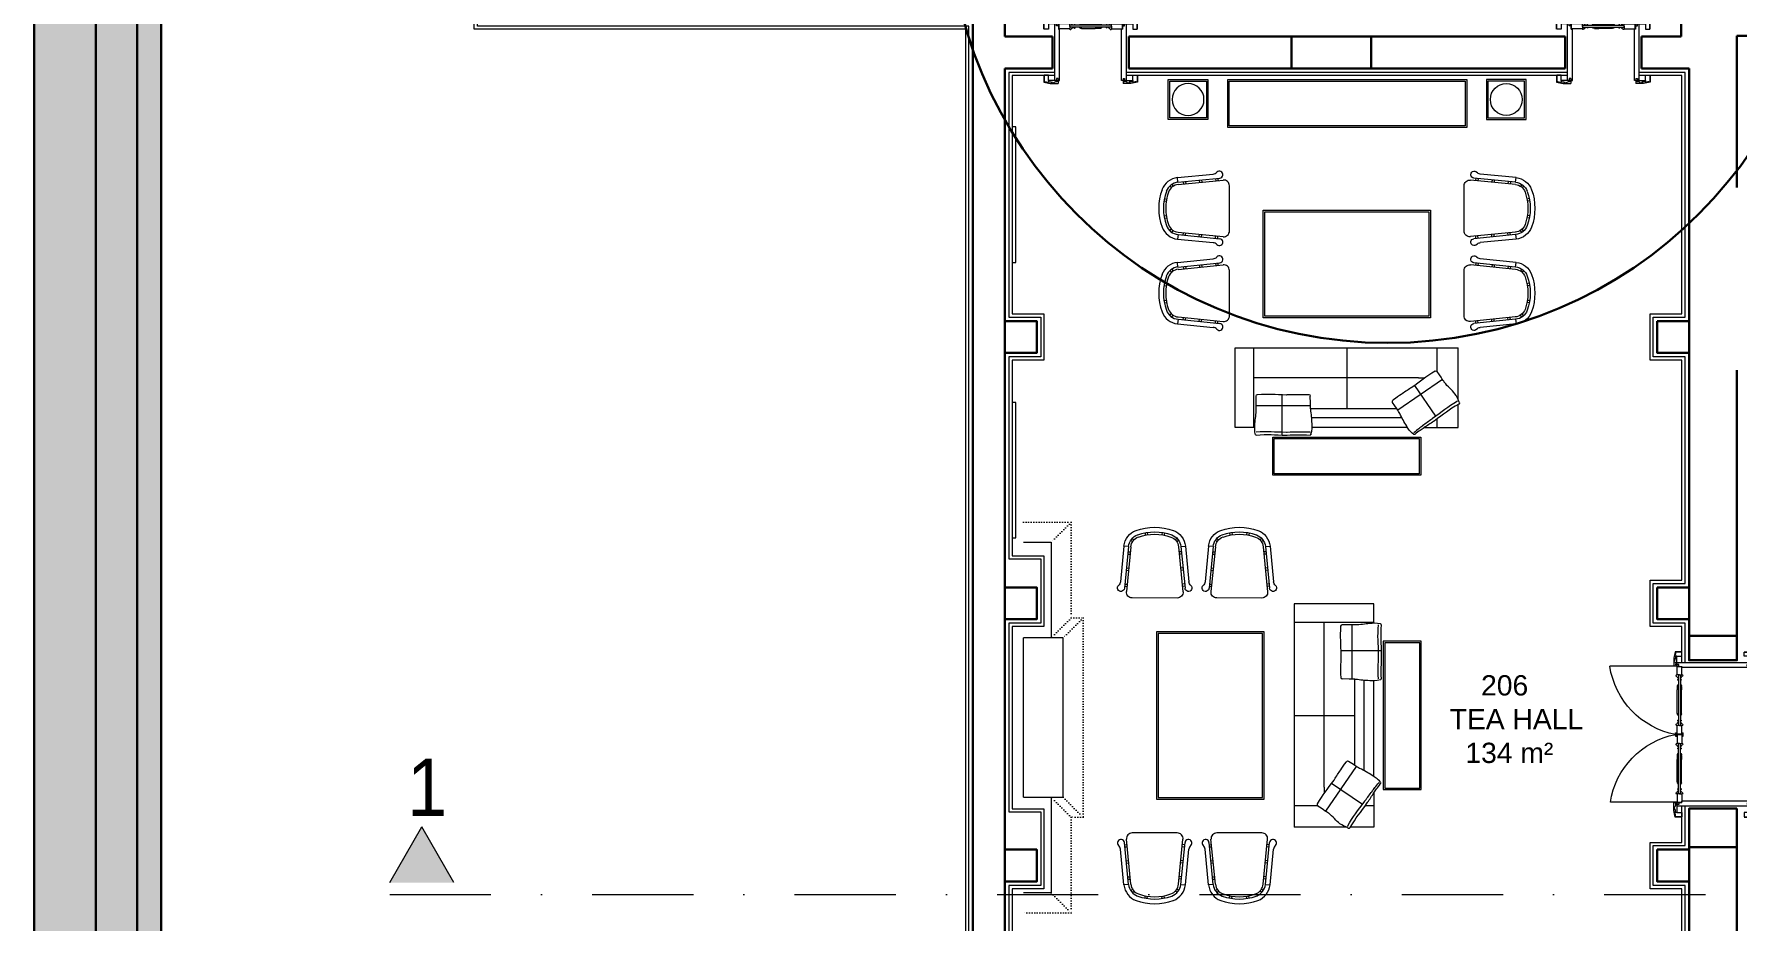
# Model space of a CAD drawing. Header units: millimetres. Extents: x 4346 to 24970, y -10214 to -5839.
# Drawn here: x 18984 to 21122, y -8421 to -7309 of the extents above; entities that cross this region are included whole.
import ezdxf

# ---------------------------------------------------------------- set-up
doc = ezdxf.new("R2010")
doc.units = ezdxf.units.MM
doc.linetypes.add('A190-SU-10.01-01_R01$0$DOT2', pattern=[3.175, 0, -3.175])
doc.linetypes.add('DASHDOTX2', pattern=[50.8, 25.4, -12.7, 0, -12.7])
for name, color, linetype, lineweight in [('A-WALL-PATT', 111, 'Continuous', 5), ('ANTET', 7, 'Continuous', 0), ('Duvar', 7, 'Continuous', 30), ('duvar mevcut', 55, 'Continuous', 30), ('kırılabilir duvar', 163, 'Continuous', 30), ('P', 7, 'Continuous', 5), ('QAPI_UST_KESIM', 1, 'Continuous', 5), ('TEFRIS', 11, 'Continuous', 15), ('WL - ALÇIPAN KAPLAMA', 30, 'Continuous', 15), ('YAZıMAHAL', 152, 'Continuous', 20), ('Z yazı2', 7, 'Continuous', 0)]:
    doc.layers.add(name, color=color, linetype=linetype, lineweight=lineweight)
doc.layers.add('a_parke', color=35, linetype='Continuous', lineweight=0, transparency=0.2)
doc.styles.get("Standard").update_dxf_attribs({"font": 'arial.ttf'})
doc.styles.add('STYLUS BT', font='stylu.ttf')

# ---------------------------------------------------------------- blocks, each defined once
blk = doc.blocks.new('dfsdr34')
at = {"layer": 'TEFRIS'}
for points in [[(20254.1, 30450.4), (20304.1, 30450.4), (20304.1, 30500.4), (20254.1, 30500.4)], [(20256.1, 30452.4), (20302.1, 30452.4), (20302.1, 30498.4), (20256.1, 30498.4)]]:
    blk.add_lwpolyline(points, close=True, dxfattribs=at)
blk.add_circle((20279.1, 30475.4), 20, dxfattribs=at)
blk = doc.blocks.new('kapipervaz')
at = {"layer": 'QAPI_UST_KESIM'}
for p, q in [((76393.2, 185959.7), (76395.2, 185959.7)), ((76393.2, 185959.7), (76393.2, 185956.3)), ((76393.2, 185957.2), (76405.6, 185957.2)), ((76395.2, 185959.7), (76395.2, 185957.2)), ((76402.2, 185954.9), (76400.8, 185954.9)), ((76405.6, 185955.5), (76402.2, 185955.5)), ((76402.2, 185955.5), (76402.2, 185954.9)), ((76405.6, 185957.2), (76405.6, 185963.7)), ((76405.6, 185963.7), (76410.8, 185963.7)), ((76405.6, 185957.2), (76405.6, 185955.5)), ((76405.6, 185955.5), (76405.6, 185955.1)), ((76407, 185955.1), (76407.2, 185955.1)), ((76410.8, 185963.7), (76410.8, 185955.7))]:
    blk.add_line(p, q, dxfattribs=at)
for centre, radius, start, end in [((76393.3, 185956.3), 0.154, 164.5943, 245.8606), ((76393.7, 185953.6), 2.61, 60.471, 98.9376), ((76395.2, 185956), 0.275, 217.0222, 348.7051), ((76395.7, 185952.3), 3.62, 35.9499, 94.6026), ((76399.6, 185955.1), 1.15, 211.4655, 352.0444), ((76406.3, 185955.3), 0.766, 199.2135, 337.6241), ((76409, 185953), 2.73, 74.455, 132.3462), ((76410.3, 185955.8), 0.516, 194.6871, 347.1328)]:
    blk.add_arc(centre, radius, start, end, dxfattribs=at)
blk = doc.blocks.new('papuc1')
at = {"layer": 'QAPI_UST_KESIM'}
for p, q in [((76393.2, 185928.6), (76401.3, 185930.1)), ((76393.2, 185920), (76393.2, 185928.6)), ((76401.3, 185930.1), (76411.2, 185930.1)), ((76411.2, 185925.7), (76411.2, 185930.1))]:
    blk.add_line(p, q, dxfattribs=at)
blk = doc.blocks.new('k05')
at = {"layer": 'QAPI_UST_KESIM'}
for p, q in [((-43.1, 177), (48.1, 177)), ((-43.1, 172.7), (-43.1, 170.9)), ((41.5, 172.3), (41.5, 170.9)), ((48, 172.3), (41.5, 172.3)), ((48, 172.1), (41.5, 172.1)), ((47.7, 172.1), (41.7, 172.1)), ((41.7, 161.7), (41.7, 172.1)), ((47.7, 161.7), (47.7, 172.1)), ((48, 172.3), (48, 172.7)), ((48.1, 172.8), (132.1, 172.8)), ((-43.1, 170.9), (41.5, 170.9)), ((41.6, 159.4), (41.6, 159.7)), ((44.8, 161.7), (41.7, 161.7)), ((43.5, 157.8), (42.9, 157.8)), ((43, 156), (43, 156.3)), ((43, 156.3), (43.5, 156.3)), ((43, 154.8), (43, 155)), ((43.5, 154.8), (43, 154.8)), ((43.5, 161.7), (43.5, 98.4)), ((44.6, 161.7), (47.7, 161.7)), ((45.9, 161.7), (45.9, 98.4)), ((45.9, 157.8), (46.5, 157.8)), ((46.4, 156.3), (45.9, 156.3)), ((45.9, 154.8), (46.4, 154.8)), ((46.4, 156), (46.4, 156.3)), ((46.4, 154.8), (46.4, 155)), ((47.8, 159.4), (47.8, 159.7)), ((42.3, 146.6), (42, 146.6)), ((42, 146.6), (42, 143)), ((42, 113.4), (42, 143)), ((47.1, 146.6), (47.4, 146.6)), ((47.4, 146.6), (47.4, 143)), ((47.4, 113.4), (47.4, 143)), ((42.3, 113.4), (42, 113.4)), ((47.1, 113.4), (47.4, 113.4)), ((40.1, 84.8), (40.1, 89.2)), ((41.7, 89.2), (40.1, 89.2)), ((40.1, 88.8), (41.3, 88.8)), ((41.3, 88.8), (41.3, 86.6)), ((41.3, 85.2), (41.3, 87.4)), ((41.3, 87.4), (41.8, 87.4)), ((41.3, 86.6), (41.8, 86.6)), ((41.6, 100.7), (41.6, 100.4)), ((41.7, 87), (41.7, 98.4)), ((44.8, 98.4), (41.7, 98.4)), ((47.9, 87.2), (41.7, 87)), ((47.9, 86.8), (41.7, 87)), ((41.7, 87), (41.7, 75.6)), ((41.8, 87.4), (47.7, 87.6)), ((41.8, 86.6), (47.7, 86.4)), ((43.5, 102.3), (42.9, 102.3)), ((43, 105.1), (43, 105.3)), ((43, 105.3), (43.5, 105.3)), ((43, 103.8), (43, 104.1)), ((43.5, 103.8), (43, 103.8)), ((44.6, 98.4), (47.7, 98.4)), ((46.4, 105.3), (45.9, 105.3)), ((45.9, 103.8), (46.4, 103.8)), ((45.9, 102.3), (46.5, 102.3)), ((46.4, 105.1), (46.4, 105.3)), ((46.4, 103.8), (46.4, 104.1)), ((47.7, 87.2), (47.7, 98.4)), ((47.7, 88.8), (49.6, 88.8)), ((47.7, 86.8), (47.7, 75.6)), ((47.8, 100.7), (47.8, 100.4)), ((48.4, 87.2), (47.9, 87.2)), ((48.4, 86.8), (47.9, 86.8)), ((49.6, 89.2), (48.4, 89.2)), ((48.4, 89.2), (48.4, 86.8)), ((48.4, 84.8), (48.4, 87.2)), ((49.6, 85.2), (49.6, 89.2)), ((49.6, 88.8), (49.6, 84.8)), ((40.1, 85.2), (41.3, 85.2)), ((41.7, 84.8), (40.1, 84.8)), ((41.6, 73.3), (41.6, 73.6)), ((44.8, 75.6), (41.7, 75.6)), ((43.5, 71.7), (42.9, 71.7)), ((43.5, 70.2), (43, 70.2)), ((43, 70.2), (43, 69.9)), ((43, 68.9), (43, 68.7)), ((43, 68.7), (43.5, 68.7)), ((43.5, 12.3), (43.5, 75.6)), ((44.6, 75.6), (47.7, 75.6)), ((45.9, 12.3), (45.9, 75.6)), ((45.9, 71.7), (46.5, 71.7)), ((45.9, 70.2), (46.4, 70.2)), ((46.4, 68.7), (45.9, 68.7)), ((46.4, 70.2), (46.4, 69.9)), ((46.4, 68.9), (46.4, 68.7)), ((47.7, 85.2), (49.6, 85.2)), ((47.8, 73.3), (47.8, 73.6)), ((49.6, 84.8), (48.4, 84.8)), ((42.3, 60.6), (42, 60.6)), ((42, 60.6), (42, 55.7)), ((42, 27.4), (42, 55.7)), ((47.1, 60.6), (47.4, 60.6)), ((47.4, 60.6), (47.4, 55.7)), ((47.4, 27.4), (47.4, 55.7)), ((42.3, 27.4), (42, 27.4)), ((47.1, 27.4), (47.4, 27.4)), ((-43.1, 1.3), (-43.1, 3.1)), ((-43.1, 3.1), (41.5, 3.1)), ((41.5, 1.7), (41.5, 3.1)), ((48, 1.9), (41.5, 1.9)), ((48, 1.7), (41.5, 1.7)), ((41.6, 14.6), (41.6, 14.3)), ((41.7, 12.3), (41.7, 1.9)), ((44.8, 12.3), (41.7, 12.3)), ((47.7, 1.9), (41.7, 1.9)), ((43.5, 16.2), (42.9, 16.2)), ((43.5, 19.2), (43, 19.2)), ((43, 19.2), (43, 19)), ((43, 18), (43, 17.7)), ((43, 17.7), (43.5, 17.7)), ((44.6, 12.3), (47.7, 12.3)), ((45.9, 19.2), (46.4, 19.2)), ((46.4, 17.7), (45.9, 17.7)), ((45.9, 16.2), (46.5, 16.2)), ((46.4, 19.2), (46.4, 19)), ((46.4, 18), (46.4, 17.7)), ((47.7, 12.3), (47.7, 1.9)), ((47.8, 14.6), (47.8, 14.3)), ((48, 1.9), (131.4, 1.9)), ((48, 1.7), (48, 1.3)), ((-43.1, -3), (48.1, -3))]:
    blk.add_line(p, q, dxfattribs=at)
for centre, radius, start, end in [((30.3, 188.1), 103, 280.8772, 351.428), ((41.7, 160.9), 1.2, 89.5197, 264.3977), ((40.9, 157.5), 2, 6.7173, 70.3239), ((44.2, 148), 1.92, 113.3486, 175.4857), ((43, 155.5), 0.5, 90, 270), ((45.2, 148), 1.92, 4.5143, 66.6514), ((46.4, 155.5), 0.5, 270, 90), ((48.5, 157.5), 2, 109.6761, 173.2827), ((47.7, 160.9), 1.2, 275.6023, 90.4803), ((55.4, 147.2), 13.1, 175.8979, 182.55), ((34, 147.2), 13.1, 357.45, 4.1021), ((55.4, 112.9), 13.1, 177.45, 184.1021), ((44.2, 112.1), 1.92, 184.5143, 246.6514), ((45.2, 112.1), 1.92, 293.3486, 355.4857), ((34, 112.9), 13.1, 355.8979, 2.55), ((41.7, 99.2), 1.2, 95.6023, 270.4803), ((40.9, 102.6), 2, 289.6761, 353.2827), ((43, 104.6), 0.5, 90, 270), ((46.4, 104.6), 0.5, 270, 90), ((48.5, 102.6), 2, 186.7173, 250.3239), ((47.7, 99.2), 1.2, 269.5197, 84.3977), ((30.2, -13.5), 102.3, 8.6423, 79.0329), ((41.7, 74.8), 1.2, 89.5197, 264.3977), ((40.9, 71.4), 2, 6.7173, 70.3239), ((43, 69.4), 0.5, 90, 270), ((46.4, 69.4), 0.5, 270, 90), ((48.5, 71.4), 2, 109.6761, 173.2827), ((47.7, 74.8), 1.2, 275.6023, 90.4803), ((44.2, 61.9), 1.92, 113.3486, 175.4857), ((55.4, 61.1), 13.1, 175.8979, 182.55), ((45.2, 61.9), 1.92, 4.5143, 66.6514), ((34, 61.1), 13.1, 357.45, 4.1021), ((55.4, 26.8), 13.1, 177.45, 184.1021), ((44.2, 26), 1.92, 184.5143, 246.6514), ((45.2, 26), 1.92, 293.3486, 355.4857), ((34, 26.8), 13.1, 355.8979, 2.55), ((41.7, 13.1), 1.2, 95.6023, 270.4803), ((40.9, 16.5), 2, 289.6761, 353.2827), ((43, 18.5), 0.5, 90, 270), ((46.4, 18.5), 0.5, 270, 90), ((48.5, 16.5), 2, 186.7173, 250.3239), ((47.7, 13.1), 1.2, 269.5197, 84.3977)]:
    blk.add_arc(centre, radius, start, end, dxfattribs=at)
at = {"layer": 'QAPI_UST_KESIM', "extrusion": (0, 0, -1), "zscale": -1}
for name, p, rotation in [('papuc1', (-185883.5, 76583.9), 270), ('kapipervaz', (186000.2, -76220.5), 90), ('kapipervaz', (-186005.2, 76394.5), 270), ('papuc1', (185878.5, -76409.9), 90)]:
    blk.add_blockref(name, p, dxfattribs=dict(at, rotation=rotation))
at = {"layer": 'QAPI_UST_KESIM', "extrusion": (0, 0, -1), "xscale": -1, "zscale": -1}
for name, p, rotation in [('papuc1', (185878.5, 76583.9), 90), ('kapipervaz', (-186005.2, -76220.5), 270), ('papuc1', (-185883.5, -76409.9), 270), ('kapipervaz', (186000.2, 76394.5), 90)]:
    blk.add_blockref(name, p, dxfattribs=dict(at, rotation=rotation))
blk = doc.blocks.new('sofa')
at = {"layer": 'TEFRIS', "linetype": 'Continuous'}
for p, q in [((-107, 237.4), (-107, 280)), ((-107, 280), (-77.9, 280)), ((-107, 280), (-79.6, 280)), ((-72.3, 280), (-7, 280)), ((-67.9, 280), (-7, 280)), ((-7, 0), (-7, 280)), ((-46.8, 260.2), (-85.4, 204.1)), ((-107, 253.5), (-96.3, 253.5)), ((-92.8, 251.8), (-54.1, 225.3)), ((-44.8, 230), (-44.8, 237.9)), ((-36.8, 253.5), (-7, 253.5)), ((-107, 216.3), (-107, 96.6)), ((-44.8, 230), (-44.8, 23.5)), ((-95, 209.3), (-95, 96)), ((-83.5, 202.8), (-83.5, 94.6)), ((-7, 140), (-83.5, 140)), ((-79.5, 26.3), (-79.5, 94.3)), ((-116.2, 59.1), (-65.5, 59.1)), ((-106.4, 24.4), (-107, 23.5)), ((-107, 23.5), (-7, 23.5)), ((-107, 23.5), (-107, 0)), ((-107, 0), (-7, 0))]:
    blk.add_line(p, q, dxfattribs=at)
for centre, radius, start, end in [((-75.9, 279.5), 2, 63.8765, 150.3356), ((-38, 251.9), 2, 329.9991, 56.1798), ((-114.9, 224.7), 1, 142.4922, 235.2862), ((-74.4, 199.2), 2, 236.5588, 322.8759), ((-115.4, 94.1), 1, 90.202, 182.996), ((-67.6, 92.1), 2, 2.6123, 88.9294), ((-115.4, 26), 1, 174.835, 260.5419), ((-67.5, 28.1), 2, 269.3084, 355.4891)]:
    blk.add_arc(centre, radius, start, end, dxfattribs=at)
for points in [[(-77.6, 280.5), (-84.8, 267.8), (-90.2, 262.3), (-99, 249.7)], [(-74, 279.1), (-81.4, 265.9), (-86.8, 260.4), (-95.8, 247.5)], [(-36.3, 250.9), (-43.3, 238.9), (-48.6, 233.3), (-57.2, 221)], [(-116.4, 26.1), (-115, 41.2), (-116.4, 48.8), (-116.5, 64.5)], [(-112.6, 26.1), (-111.2, 41.2), (-112.6, 48.8), (-112.7, 64.5)], [(-65.5, 28), (-64.4, 41.8), (-65.7, 49.4), (-65.8, 64.5)]]:
    blk.add_open_spline(points, degree=3, dxfattribs=at)
for points, knots in [([(-75, 281.3), (-70.7, 279.1), (-62.7, 276.2), (-54.9, 265.4), (-48.9, 261.6), (-36.9, 253.6)], [17.492814, 17.492814, 17.492814, 17.492814, 132.858041, 314.758838, 344.024952, 344.024952, 344.024952, 344.024952]), ([(-99, 249.7), (-99.1, 249.4), (-101.9, 245.2), (-106.7, 237.8), (-111.4, 230.8), (-115.7, 225.3)], [191.790852, 191.790852, 191.790852, 191.790852, 200.419885, 344.895562, 455.199376, 455.199376, 455.199376, 455.199376]), ([(-95.8, 247.5), (-96, 247.3), (-99, 243.2), (-104.2, 236.1), (-109.3, 229.3), (-113.8, 224)], [191.790852, 191.790852, 191.790852, 191.790852, 200.419885, 344.895562, 455.199376, 455.199376, 455.199376, 455.199376]), ([(-115.5, 223.8), (-111.8, 219.2), (-103.7, 214.4), (-94.2, 208.5), (-87.9, 205.8), (-75.5, 197.6)], [8.923697, 8.923697, 8.923697, 8.923697, 132.858041, 314.758838, 343.214804, 343.214804, 343.214804, 343.214804]), ([(-57.2, 221), (-57.3, 220.7), (-60.1, 216.4), (-64.8, 209.4), (-69.3, 202.6), (-72.8, 198)], [191.790852, 191.790852, 191.790852, 191.790852, 200.419885, 344.895562, 444.86023, 444.86023, 444.86023, 444.86023]), ([(-116.5, 64.5), (-116.5, 64.8), (-116.3, 69.9), (-116.2, 78.7), (-116, 87.1), (-116.4, 94.1)], [191.790852, 191.790852, 191.790852, 191.790852, 200.419885, 344.895562, 455.199376, 455.199376, 455.199376, 455.199376]), ([(-115.4, 95.1), (-109.7, 96.9), (-100.4, 96.3), (-89.2, 95.7), (-82.5, 94.4), (-67.6, 94.1)], [8.923697, 8.923697, 8.923697, 8.923697, 132.858041, 314.758838, 343.214804, 343.214804, 343.214804, 343.214804]), ([(-112.7, 64.5), (-112.7, 64.8), (-112.5, 69.9), (-112.4, 78.7), (-112.2, 87.1), (-112.6, 94.1)], [191.790852, 191.790852, 191.790852, 191.790852, 200.419885, 344.895562, 455.199376, 455.199376, 455.199376, 455.199376]), ([(-65.8, 64.5), (-65.8, 64.8), (-65.6, 69.9), (-65.5, 78.3), (-65.4, 86.4), (-65.6, 92.2)], [191.790852, 191.790852, 191.790852, 191.790852, 200.419885, 344.895562, 444.86023, 444.86023, 444.86023, 444.86023]), ([(-115.5, 25), (-110.3, 24.2), (-100.2, 24.5), (-89, 26.6), (-82, 26.3), (-67.5, 26.1)], [9.9305, 9.9305, 9.9305, 9.9305, 132.858041, 314.758838, 344.024952, 344.024952, 344.024952, 344.024952])]:
    blk.add_open_spline(points, degree=3, knots=knots, dxfattribs=at)
blk = doc.blocks.new('SAND5')
at = {"layer": 'TEFRIS'}
for p, q in [((-48.1, 45.9), (-46.5, 44.7)), ((-46.8, 47.5), (-45.3, 46.3)), ((-35.8, 52.4), (-35.5, 50.4)), ((-33.9, 52.7), (-33.5, 50.8)), ((-20.9, 52.8), (-21.2, 50.8)), ((-18.9, 52.4), (-19.3, 50.4)), ((-7.9, 47.5), (-9.5, 46.3)), ((-6.7, 46), (-8.2, 44.7)), ((-53.9, 40.9), (-56.9, 10)), ((-49.9, 40.5), (-53.9, 40.9)), ((-49.9, 40.5), (-53.5, 4.4)), ((-47.9, 40.3), (-51.7, 1.5)), ((-50.5, 34), (-48.6, 33.8)), ((-50.4, 36), (-48.4, 35.8)), ((-6.8, 40.4), (-2.8, 1.6)), ((-4.3, 36.1), (-6.3, 35.9)), ((-4.1, 34.1), (-6.1, 33.9)), ((-4.8, 40.6), (-0.8, 41)), ((-4.8, 40.6), (-1.1, 4.5)), ((-0.8, 41), (2.3, 10.1)), ((-51.9, 20.1), (-49.9, 19.9)), ((-51.7, 22.1), (-49.7, 21.9)), ((-2.9, 22.2), (-4.9, 22)), ((-2.7, 20.2), (-4.7, 20)), ((-53.3, 6.2), (-51.3, 6)), ((-53.1, 8.2), (-51.1, 8)), ((-1.5, 8.2), (-3.5, 8)), ((-1.3, 6.3), (-3.3, 6)), ((-46.8, -4), (-7.8, -3.9))]:
    blk.add_line(p, q, dxfattribs=at)
for centre, radius, start, end in [((-38, 39.3), 16, 110.0601, 174.379), ((-38, 39.3), 12, 110.0601, 174.379), ((-38, 39.3), 10, 110.0601, 174.379), ((-27.3, 10.1), 47.1, 70.1191, 110.0601), ((-27.3, 10.1), 43.1, 70.1191, 110.0601), ((-27.3, 10.1), 41.1, 70.1191, 110.0601), ((-16.7, 39.4), 10, 5.8002, 70.1191), ((-16.7, 39.4), 12, 5.8002, 70.1191), ((-16.7, 39.4), 16, 5.8002, 70.1191), ((-56.5, 4.7), 3, 132.9694, 354.379), ((-61.9, 10.5), 5, 312.9694, 354.379), ((-46.8, 1), 5, 174.379, 270.0896), ((-7.8, 1.1), 5, 270.0896, 5.8002), ((1.9, 4.8), 3, 185.8002, 47.2098), ((7.3, 10.6), 5, 185.8002, 227.2098)]:
    blk.add_arc(centre, radius, start, end, dxfattribs=at)
blk = doc.blocks.new('k19')
at = {"layer": 'QAPI_UST_KESIM'}
for p, q in [((-83.9, -33.3), (-83.9, 37.9)), ((-79.2, 31.3), (-77.8, 31.3)), ((-79, 31.8), (-79, 37.9)), ((-79, 37.8), (-79, 31.8)), ((-65.2, 37.8), (-79, 37.8)), ((-65.2, 31.8), (-79, 31.8)), ((-77.8, -33.3), (-77.8, 31.3)), ((-65.2, 34.7), (-65.2, 37.8)), ((-12.6, 36), (-65.2, 36)), ((-65.2, 34.8), (-65.2, 31.8)), ((-12.6, 33.5), (-65.2, 33.5)), ((-62.9, 37.9), (-63.2, 37.9)), ((-62.9, 31.6), (-63.2, 31.6)), ((-61.3, 36), (-61.3, 36.6)), ((-61.3, 33.5), (-61.3, 32.9)), ((-50.2, 37.2), (-50.2, 37.5)), ((-50.2, 37.5), (-33.3, 37.5)), ((-50.2, 32.3), (-50.2, 32)), ((-50.2, 32), (-33.3, 32)), ((-27.7, 37.5), (-33.3, 37.5)), ((-27.7, 32), (-33.3, 32)), ((-27.7, 37.2), (-27.7, 37.5)), ((-27.7, 32.3), (-27.7, 32)), ((-16.5, 36), (-16.5, 36.6)), ((-16.5, 33.5), (-16.5, 32.9)), ((-14.9, 37.9), (-14.6, 37.9)), ((-14.9, 31.6), (-14.6, 31.6)), ((-12.6, 37.8), (1.2, 37.8)), ((-12.6, 34.7), (-12.6, 37.8)), ((-12.6, 34.8), (-12.6, 31.8)), ((-12.6, 31.8), (1.2, 31.8)), ((0, -33.3), (0, 31.3)), ((1.4, 31.3), (0, 31.3)), ((1.2, 31.8), (1.2, 37.9)), ((6.1, -33.3), (6.1, 37.9)), ((-79.6, -33.3), (-77.8, -33.3)), ((1.8, -33.3), (0, -33.3))]:
    blk.add_line(p, q, dxfattribs=at)
for points in [[(-79, 37.9), (-79, 118.1)], [(-79.6, 37.8), (-79.2, 37.8), (-79.2, 31.3)], [(1.4, 31.3), (1.4, 37.8), (1.8, 37.8)]]:
    blk.add_lwpolyline(points, dxfattribs=at)
for points in [[(-59.8, 36), (-59.8, 36.5), (-59.5, 36.5, -1), (-58.5, 36.5), (-58.3, 36.5), (-58.3, 36)], [(-59.8, 33.5), (-59.8, 33), (-59.5, 33, 1), (-58.5, 33), (-58.3, 33), (-58.3, 33.5)], [(-19.5, 36), (-19.5, 36.5), (-19.3, 36.5, -1), (-18.3, 36.5), (-18, 36.5), (-18, 36)], [(-19.5, 33.6), (-19.5, 33.1), (-19.3, 33.1, 1), (-18.3, 33.1), (-18, 33.1), (-18, 33.6)]]:
    blk.add_lwpolyline(points, format="xyb", dxfattribs=at)
for centre, radius, start, end in [((-81.8, 35), 83.1, 1.9498, 88.0502), ((-64.4, 37.8), 1.2, 5.6023, 180.4803), ((-64.4, 31.8), 1.2, 179.5197, 354.3977), ((-61, 38.6), 2, 199.6761, 263.2827), ((-61, 31), 2, 96.7173, 160.3239), ((-51.5, 35.3), 1.92, 94.5143, 156.6514), ((-51.5, 34.3), 1.92, 203.3486, 265.4857), ((-50.7, 24.1), 13.1, 87.45, 94.1021), ((-50.7, 45.4), 13.1, 265.8979, 272.55), ((-27.1, 24.1), 13.1, 85.8979, 92.55), ((-27.1, 45.4), 13.1, 267.45, 274.1021), ((-26.3, 35.3), 1.92, 23.3486, 85.4857), ((-26.3, 34.3), 1.92, 274.5143, 336.6514), ((-16.8, 38.6), 2, 276.7173, 340.3239), ((-16.8, 31), 2, 19.6761, 83.2827), ((-13.4, 37.8), 1.2, 359.5197, 174.3977), ((-13.4, 31.8), 1.2, 185.6023, 0.4803)]:
    blk.add_arc(centre, radius, start, end, dxfattribs=at)
at = {"layer": 'QAPI_UST_KESIM', "extrusion": (0, 0, -1), "xscale": -1, "zscale": -1}
for name, p in [('papuc1', (76490.8, -185888.7)), ('kapipervaz', (76391.4, -185990.4))]:
    blk.add_blockref(name, p, dxfattribs=at)
at = {"layer": 'QAPI_UST_KESIM', "extrusion": (0, 0, -1), "xscale": -1, "zscale": -1, "rotation": 180}
for name, p in [('kapipervaz', (-76313.6, 185995)), ('papuc1', (-76413, 185893.3))]:
    blk.add_blockref(name, p, dxfattribs=at)
at = {"layer": 'QAPI_UST_KESIM', "xscale": -1}
for name, p in [('papuc1', (76413, -185888.7)), ('kapipervaz', (76313.6, -185990.4))]:
    blk.add_blockref(name, p, dxfattribs=at)
at = {"layer": 'QAPI_UST_KESIM', "xscale": -1, "rotation": 180}
for name, p in [('kapipervaz', (-76391.4, 185995)), ('papuc1', (-76490.8, 185893.3))]:
    blk.add_blockref(name, p, dxfattribs=at)

msp = doc.modelspace()

# ---------------------------------------------------------------- hatches: boundary and pattern name
at = {"layer": 'Duvar'}
h = msp.add_hatch(color=256, dxfattribs=at)
h.dxf.hatch_style = 1
h.paths.add_polyline_path([(19061.4, -10136.8), (24892.4, -10136.8), (24892.4, -6058.9), (19061.4, -6058.9)], flags=16)
h.paths.add_polyline_path([(18983.9, -10214.3), (24970, -10214.3), (24970, -5981.3), (18983.9, -5981.3)])
at = {"layer": 'Duvar', "true_color": 0x636466}
h = msp.add_hatch(color=251, dxfattribs=at)
h.dxf.hatch_style = 1
h.paths.add_polyline_path([(19113.2, -10085.1), (24840.7, -10085.1), (24840.7, -6110.6), (19113.2, -6110.6)], flags=16)
h.paths.add_polyline_path([(19061.4, -10136.8), (24892.4, -10136.8), (24892.4, -6058.9), (19061.4, -6058.9)])
at = {"layer": 'Duvar'}
h = msp.add_hatch(color=256, dxfattribs=at)
h.dxf.hatch_style = 1
h.paths.add_polyline_path([(19143.3, -10054.9), (24810.6, -10054.9), (24810.6, -6140.7), (19143.3, -6140.7)], flags=16)
h.paths.add_polyline_path([(19113.2, -10085.1), (24840.7, -10085.1), (24840.7, -6110.6), (19113.2, -6110.6)])
at = {"layer": 'Z yazı2', "linetype": 'Continuous'}
h = msp.add_hatch(color=256, dxfattribs=at)
h.dxf.hatch_style = 1
h.set_gradient(color1=(250, 207, 182), color2=(250, 207, 182), tint=1)
h.paths.add_polyline_path([(19470.7, -8303.2), (19511, -8373.1), (19430.4, -8373.1)])

# ---------------------------------------------------------------- linework, layer by layer
at = {"layer": 'A-WALL-PATT', "linetype": 'DASHDOTX2', "lineweight": 9, "ltscale": 5}
msp.add_line((19430.4, -8388.1), (24797.5, -8388.1), dxfattribs=at)
at = {"layer": 'Duvar'}
for p, q in [((20562.5, -7311.8), (20662.5, -7311.8)), ((20562.5, -7351.8), (20662.5, -7351.8))]:
    msp.add_line(p, q, dxfattribs=at)
for points in [[(18983.9, -10214.3), (24970, -10214.3), (24970, -5981.3), (18983.9, -5981.3)], [(19061.4, -10136.8), (24892.4, -10136.8), (24892.4, -6058.9), (19061.4, -6058.9)], [(19113.2, -10085.1), (24840.7, -10085.1), (24840.7, -6110.6), (19113.2, -6110.6)], [(19143.3, -10054.9), (24810.6, -10054.9), (24810.6, -6140.7), (19143.3, -6140.7)]]:
    msp.add_lwpolyline(points, close=True, dxfattribs=at)
msp.add_circle((20683.1, -7143.7), 552.5, dxfattribs=at)
at = {"layer": 'duvar mevcut', "lineweight": 30}
for p, q in [((20262.2, -7311.8), (20262.2, -7351.8)), ((20358.2, -7311.8), (20358.2, -7351.8)), ((20905.8, -7311.8), (20905.8, -7351.8)), ((21001.8, -7311.8), (21001.8, -7351.8))]:
    msp.add_line(p, q, dxfattribs=at)
for points in [[(20202.5, -7311.8), (20202.5, -6896.5), (20162.5, -6896.5), (20162.5, -9410.8)], [(21051.5, -7270.8), (21051.5, -7311.8)], [(20202.5, -7311.8), (20262.2, -7311.8)], [(20358.2, -7311.8), (20562.5, -7311.8)], [(20562.5, -7351.8), (20562.5, -7311.8)], [(20662.5, -7311.8), (20905.8, -7311.8)], [(20662.5, -7311.8), (20662.5, -7351.8)], [(21001.8, -7311.8), (21051.5, -7311.8)], [(21121.5, -7310.8), (21310.4, -7310.8)], [(21121.5, -7310.8), (21121.5, -7501.3)], [(20202.5, -8984.8), (20202.5, -7351.8)], [(20202.5, -7351.8), (20262.2, -7351.8)], [(20358.2, -7351.8), (20562.5, -7351.8)], [(20662.5, -7351.8), (20905.8, -7351.8)], [(21001.8, -7351.8), (21061.5, -7351.8)], [(21061.5, -7351.8), (21061.5, -8063.8)], [(21121.5, -7730.5), (21121.5, -8063.8)], [(21061.5, -8063.8), (21121.5, -8063.8)], [(21061.5, -8328.8), (21061.5, -8984.8)], [(21061.5, -8328.8), (21121.5, -8328.8)], [(21121.5, -8328.8), (21121.5, -8793.8)]]:
    msp.add_lwpolyline(points, dxfattribs=at)
at = {"layer": 'kırılabilir duvar', "lineweight": 30}
for points in [[(20202.5, -7668.8), (20242.5, -7668.8), (20242.5, -7708.8), (20202.5, -7708.8), (20202.5, -7668.8)], [(21021.5, -7668.8), (21061.5, -7668.8), (21061.5, -7708.8), (21021.5, -7708.8), (21021.5, -7668.8)], [(20202.5, -8002.8), (20242.5, -8002.8), (20242.5, -8042.8), (20202.5, -8042.8), (20202.5, -8002.8)], [(21021.5, -8002.8), (21061.5, -8002.8), (21061.5, -8042.8), (21021.5, -8042.8), (21021.5, -8002.8)], [(21121.5, -8063.8), (21061.5, -8063.8), (21061.5, -8094.3), (21121.5, -8094.3), (21121.5, -8063.8)], [(21121.5, -8280.3), (21061.5, -8280.3), (21061.5, -8328.8), (21121.5, -8328.8), (21121.5, -8280.3)], [(20202.5, -8331.8), (20242.5, -8331.8), (20242.5, -8371.8), (20202.5, -8371.8), (20202.5, -8331.8)], [(21021.5, -8331.8), (21061.5, -8331.8), (21061.5, -8371.8), (21021.5, -8371.8), (21021.5, -8331.8)]]:
    msp.add_lwpolyline(points, dxfattribs=at)
at = {"layer": 'TEFRIS', "linetype": 'A190-SU-10.01-01_R01$0$DOT2'}
for p, q in [((20285.8, -7921.1), (20260.8, -7946.1)), ((20285.8, -8041.1), (20260.8, -8066.1)), ((20300.8, -8041.1), (20275.8, -8066.1)), ((20285.8, -8291.1), (20260.8, -8266.1)), ((20275.8, -8266.1), (20300.8, -8291.1)), ((20260.8, -8386.1), (20285.8, -8411.1))]:
    msp.add_line(p, q, dxfattribs=at)
at = {"layer": 'TEFRIS'}
msp.add_line((20225.8, -8266.1), (20225.8, -8066.1), dxfattribs=at)
for points in [[(20482.3, -7425.8), (20482.3, -7365.8), (20782.3, -7365.8), (20782.3, -7425.8)], [(20484.3, -7423.8), (20484.3, -7367.8), (20780.3, -7367.8), (20780.3, -7423.8)], [(20216.5, -7425.3), (20211.5, -7425.3), (20211.5, -7595.3), (20216.5, -7595.3)], [(20526.7, -7664.8), (20526.7, -7529.8), (20736.7, -7529.8), (20736.7, -7664.8)], [(20528.7, -7662.8), (20528.7, -7531.8), (20734.7, -7531.8), (20734.7, -7662.8)], [(20216.5, -7770.8), (20211.5, -7770.8), (20211.5, -7940.8), (20216.5, -7940.8)], [(20724.7, -7862.2), (20538.7, -7862.2), (20538.7, -7814.2), (20724.7, -7814.2)], [(20722.7, -7860.2), (20540.7, -7860.2), (20540.7, -7816.2), (20722.7, -7816.2)], [(20528, -8058.5), (20393, -8058.5), (20393, -8268.5), (20528, -8268.5)], [(20526, -8060.5), (20395, -8060.5), (20395, -8266.5), (20526, -8266.5)], [(20725.3, -8256.5), (20725.3, -8070.5), (20677.3, -8070.5), (20677.3, -8256.5)], [(20723.3, -8254.5), (20723.3, -8072.5), (20679.3, -8072.5), (20679.3, -8254.5)]]:
    msp.add_lwpolyline(points, close=True, dxfattribs=at)
at = {"layer": 'TEFRIS', "linetype": 'A190-SU-10.01-01_R01$0$DOT2'}
msp.add_lwpolyline([(20225.8, -7921.1), (20285.8, -7921.1), (20285.8, -8041.1), (20300.8, -8041.1), (20300.8, -8291.1), (20285.8, -8291.1), (20285.8, -8411.1), (20225.8, -8411.1)], dxfattribs=at)
at = {"layer": 'TEFRIS'}
for points in [[(20225.8, -7946.1), (20260.8, -7946.1), (20260.8, -8066.1)], [(20225.8, -8266.1), (20275.8, -8266.1), (20275.8, -8066.1), (20225.8, -8066.1)], [(20260.8, -8266.1), (20260.8, -8386.1), (20225.8, -8386.1)]]:
    msp.add_lwpolyline(points, dxfattribs=at)
at = {"layer": 'WL - ALÇIPAN KAPLAMA'}
for points in [[(23344.5, -6904.8), (23344.5, -6923.8), (23593.5, -6923.8), (23593.5, -6943.8), (24057.5, -6943.8), (24057.5, -6426.8), (23863.5, -6426.8), (23863.5, -6348.8), (24135.5, -6348.8), (24135.5, -7478.3), (24135.5, -9419.8), (21952.5, -9419.8), (21952.5, -9327.8), (21358.5, -9327.8), (21358.5, -9231.8), (21130.5, -9231.8), (21130.5, -9419.8), (20153.5, -9419.8), (20153.5, -7302.8), (19536.5, -7302.8), (19536.5, -7224.8), (19605.5, -7224.8), (20153.5, -7224.8), (20153.5, -6921.8)], [(23340.5, -6904.8), (23340.5, -6927.8), (23589.5, -6927.8), (23589.5, -6947.8), (24061.5, -6947.8), (24061.5, -6422.8), (23867.5, -6422.8), (23867.5, -6352.8), (24131.5, -6352.8), (24131.5, -7478.3), (24131.5, -9415.8), (21956.5, -9415.8), (21956.5, -9323.8), (21362.5, -9323.8), (21362.5, -9227.8), (21126.5, -9227.8), (21126.5, -9415.8), (20157.5, -9415.8), (20157.5, -7298.8), (19540.5, -7298.8), (19540.5, -7228.8), (19605.5, -7228.8), (20157.5, -7228.8), (20157.5, -6925.8)], [(20265.2, -7356.8), (20207.5, -7356.8), (20207.5, -7663.8), (20247.5, -7663.8), (20247.5, -7713.8), (20207.5, -7713.8), (20207.5, -7967.1), (20247.5, -7967.1), (20247.5, -8047.8), (20207.5, -8047.8), (20207.5, -8284.5), (20247.5, -8284.5), (20247.5, -8376.8), (20207.5, -8376.8), (20207.5, -8655.8)], [(20265.2, -7360.8), (20211.5, -7360.8), (20211.5, -7659.8), (20251.5, -7659.8), (20251.5, -7717.8), (20211.5, -7717.8), (20211.5, -7963.1), (20251.5, -7963.1), (20251.5, -8051.8), (20211.5, -8051.8), (20211.5, -8280.5), (20251.5, -8280.5), (20251.5, -8380.8), (20211.5, -8380.8), (20211.5, -8651.8)], [(20908.8, -7356.8), (20662.5, -7356.8), (20562.5, -7356.8), (20355.2, -7356.8)], [(20908.8, -7360.8), (20662.5, -7360.8), (20562.5, -7360.8), (20355.2, -7360.8)], [(21056.5, -8097.3), (21056.5, -8063.8), (21056.5, -8047.8), (21016.5, -8047.8), (21016.5, -7997.8), (21056.5, -7997.8), (21056.5, -7713.8), (21016.5, -7713.8), (21016.5, -7663.8), (21056.5, -7663.8), (21056.5, -7356.8), (20998.8, -7356.8)], [(21052.5, -8097.3), (21052.5, -8063.8), (21052.5, -8051.8), (21012.5, -8051.8), (21012.5, -7993.8), (21052.5, -7993.8), (21052.5, -7717.8), (21012.5, -7717.8), (21012.5, -7659.8), (21052.5, -7659.8), (21052.5, -7360.8), (20998.8, -7360.8)], [(21052.5, -8651.8), (21052.5, -8380.8), (21012.5, -8380.8), (21012.5, -8322.8), (21052.5, -8322.8), (21052.5, -8277.3)], [(21056.5, -8655.8), (21056.5, -8376.8), (21016.5, -8376.8), (21016.5, -8326.8), (21056.5, -8326.8), (21056.5, -8277.3)]]:
    msp.add_lwpolyline(points, dxfattribs=at)
at = {"layer": 'Z yazı2', "linetype": 'Continuous'}
for p in [(19430.4, -8373.1), (19511, -8373.1)]:
    msp.add_line(p, (19470.7, -8303.2), dxfattribs=at)

# ---------------------------------------------------------------- block references
at = {"layer": 'a_parke'}
msp.add_blockref('k19', (20349.1, -7333.8), dxfattribs=at)
at = {"layer": 'a_parke', "xscale": -1}
msp.add_blockref('k19', (20914.9, -7333.8), dxfattribs=at)
at = {"layer": 'ANTET'}
for p, xscale, yscale, zscale, rotation in [((20478.8, -7594.1), 1.452000000000001, 1.452000000000001, 1.452000000000001, 89.91040911898116), ((20784.7, -7594.1), -1.452000000000001, 1.452000000000001, 1.452000000000001, 270.0895908810189), ((20457.2, -8010.5), -1.452000000000001, 1.452, 1.452, 0.08959088101885726), ((20457.2, -8316.5), 1.452000000000001, 1.452000000000001, 1.452000000000001, 179.9104091189811)]:
    msp.add_blockref('SAND5', p, dxfattribs=dict(at, xscale=xscale, yscale=yscale, zscale=zscale, rotation=rotation))
at = {"layer": 'P', "color": 8}
for p, xscale, yscale, zscale, rotation in [((20478.8, -7487.8), 1.452000000000001, 1.452000000000001, 1.452000000000001, 89.91040911898116), ((20784.7, -7487.8), -1.452000000000001, 1.452000000000001, 1.452000000000001, 270.0895908810189), ((20351, -8010.5), -1.452000000000001, 1.452, 1.452, 0.08959088101885726), ((20351, -8316.5), 1.452000000000001, 1.452000000000001, 1.452000000000001, 179.9104091189811)]:
    msp.add_blockref('SAND5', p, dxfattribs=dict(at, xscale=xscale, yscale=yscale, zscale=zscale, rotation=rotation))
at = {"layer": 'TEFRIS', "xscale": -1}
for name, p in [('dfsdr34', (40711.6, -37866.2)), ('k05', (21094, -8274.3))]:
    msp.add_blockref(name, p, dxfattribs=at)
at = {"layer": 'TEFRIS'}
msp.add_blockref('dfsdr34', (552.9, -37866.2), dxfattribs=at)
at = {"layer": 'TEFRIS', "xscale": -1, "rotation": 270}
msp.add_blockref('sofa', (20491.7, -7695.3), dxfattribs=at)
at = {"layer": 'TEFRIS', "rotation": 180}
msp.add_blockref('sofa', (20558.5, -8023.5), dxfattribs=at)

# ---------------------------------------------------------------- texts
at = {"lineweight": 30, "insert": (19452.3, -8217.5), "char_height": 72, "width": 325.329, "attachment_point": 1}
msp.add_mtext('{\\fArial|b0|i0|c0|p34;\\W0.9;\\C1;1}', dxfattribs=at)
at = {"layer": 'YAZıMAHAL', "lineweight": 5, "insert": (20731.3, -8113), "char_height": 25.402, "width": 319.692, "attachment_point": 1, "style": 'STYLUS BT'}
msp.add_mtext('{\\fArial|b0|i0|c162|p34;       206\\P   TEA HALL \\P   \\C1;  134 m²}', dxfattribs=at)

doc.saveas('drawing.dxf')
